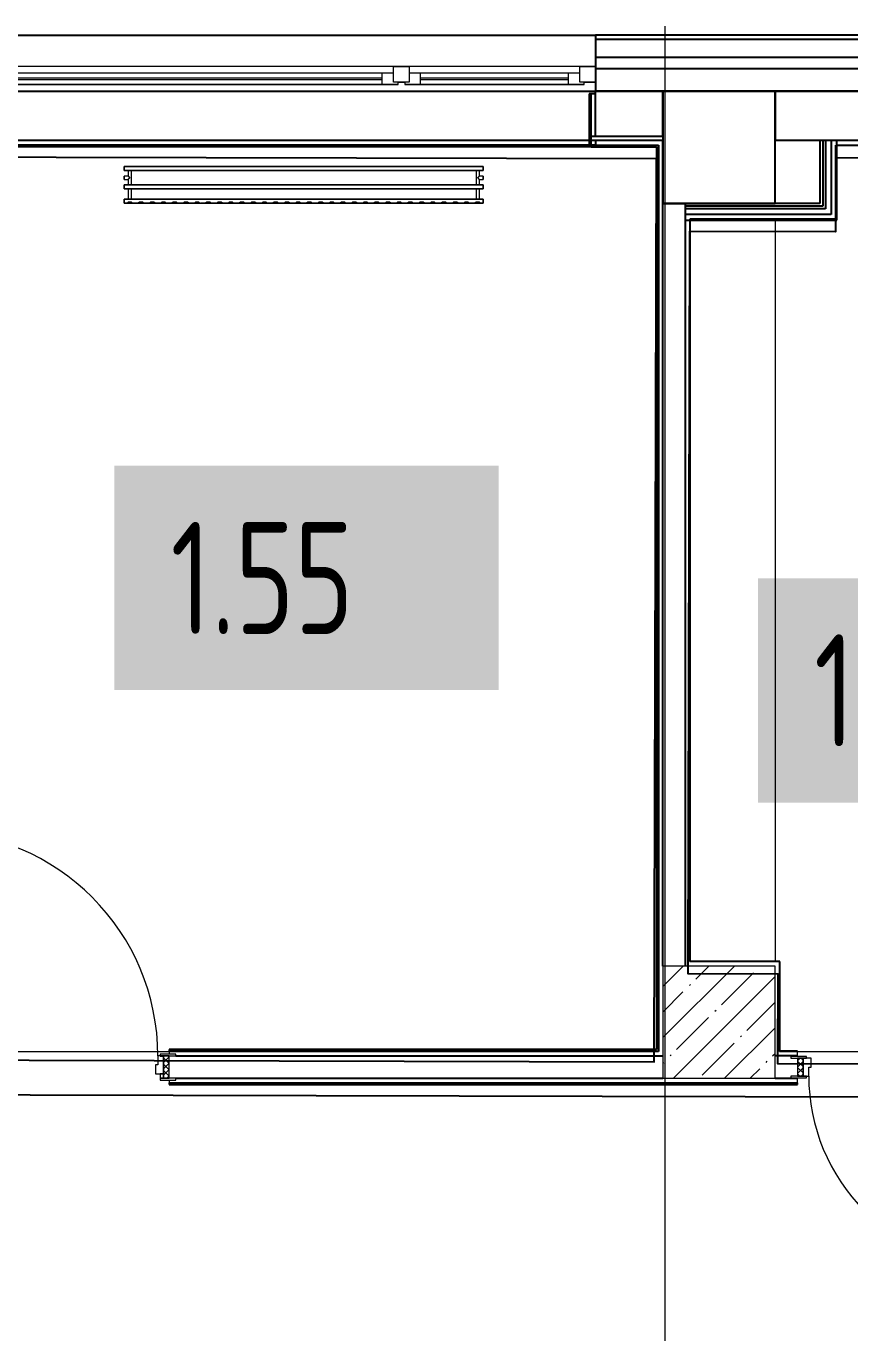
# Model space of a CAD drawing. Header units: millimetres. Extents: x 3914 to 443608, y -156176 to 78197.
# Drawn here: x 104070 to 107740, y -124547 to -118723 of the extents above; entities that cross this region are included whole.
import ezdxf

# ---------------------------------------------------------------- set-up
doc = ezdxf.new("R2010")
doc.units = ezdxf.units.MM
doc.linetypes.add('200_ШТРИХ__ш1_п0_6_', pattern=[160, 100, -60])
for name, color, linetype, lineweight in [('A-DOOR-1', 7, 'Continuous', 5), ('A-DOOR-2', 7, '200_ШТРИХ__ш1_п0_6_', 5), ('A-DOOR-FRAM-2', 7, 'Continuous', 5), ('A-FLOR', 7, 'Continuous', 9), ('A-GLAZ', 7, 'Continuous', 9), ('A-GLAZ-1', 7, 'Continuous', 5), ('S-COLS-1', 7, 'Continuous', 5), ('Оси', 7, 'Continuous', 9)]:
    doc.layers.add(name, color=color, linetype=linetype, lineweight=lineweight)
doc.layers.add('A-DOOR-FRAM-1', color=7, linetype='Continuous', lineweight=5, true_color=0xc0c0c0)
doc.layers.add('M-EQPM-1', color=7, linetype='Continuous', lineweight=9, true_color=0xb2b2b2)
doc.styles.add('СПДС', font='ГОСТ тип А.ttf', dxfattribs={"width": 0.9})

# ---------------------------------------------------------------- blocks, each defined once
blk = doc.blocks.new('110_Дверь_СКБ_1Ст_Внутренняя1 - Д-9_ ДОО_Дв_950x2100h_Цеха_ ПУИ_ Помещение персонала_ Моечные_ Тамбур-18976848-Объем проектирования 1 этажа')
at = {"layer": 'A-DOOR-2'}
h = blk.add_hatch(dxfattribs=at)
h.set_pattern_fill('FP_48', color=256, style=0, pattern_type=2)
h.set_pattern_definition([(135, (1826.41, 114.685), (-14.14214, -14.14214), []), (225, (1826.41, 114.685), (14.14214, -14.14214), [])])
h.paths.add_polyline_path([(462.5, 40), (462.5, -40), (487.5, -40), (487.5, 40)])
at = {"layer": 'A-DOOR-FRAM-2'}
h = blk.add_hatch(dxfattribs=at)
h.set_pattern_fill('FP_49', color=256, style=0, pattern_type=2)
h.set_pattern_definition([(45, (-296.384, 114.685), (-14.1421, 14.1421), []), (135, (-296.384, 114.685), (-14.1421, -14.1421), [])])
h.paths.add_polyline_path([(-462.5, 40), (-462.2, -40), (-437.5, -40), (-437.5, 40), (-462.2, 40)])
at = {"layer": 'A-DOOR-1'}
for p, q in [((-412.5, 890), (-412.5, 40)), ((-372.5, 890), (-412.5, 890)), ((-372.5, 40), (-372.5, 890)), ((-422.5, 48), (-492.5, 48)), ((-492.5, 48), (-492.5, 40)), ((-492.5, 40), (-437.5, 40)), ((-437.5, 40), (-422.5, 40)), ((-422.5, 40), (-422.5, 48)), ((-412.5, 40), (-372.5, 40)), ((517.5, 48), (447.5, 48)), ((447.5, 48), (447.5, 40)), ((447.5, 40), (462.5, 40)), ((462.5, 40), (517.5, 40)), ((517.5, 40), (517.5, 48)), ((-492.5, -40), (-492.5, -48)), ((-437.5, -40), (-492.5, -40)), ((-492.5, -48), (-422.5, -48)), ((-422.5, -40), (-437.5, -40)), ((-422.5, -48), (-422.5, -40)), ((462.5, -40), (447.5, -40)), ((447.5, -40), (447.5, -48)), ((447.5, -48), (517.5, -48)), ((517.5, -40), (462.5, -40)), ((517.5, -48), (517.5, -40))]:
    blk.add_line(p, q, dxfattribs=at)
blk.add_arc((-412.5, 40), 850, 360, 90, dxfattribs=at)
at = {"layer": 'A-DOOR-FRAM-1'}
for p, q in [((-437.5, 40), (-462.5, 40)), ((-462.5, 40), (-462.5, -40)), ((-412.5, 40), (-437.5, 40)), ((-437.5, 40), (-437.5, -40)), ((-437.5, -40), (-437.5, 40)), ((-412.5, 0), (-412.5, 40)), ((-402.5, 0), (-412.5, 0)), ((-402.5, -40), (-402.5, 0)), ((437.5, 0), (427.5, 0)), ((427.5, 0), (427.5, -40)), ((437.5, 40), (437.5, 0)), ((462.5, 40), (437.5, 40)), ((462.5, -40), (462.5, 40)), ((487.5, 40), (462.5, 40)), ((462.5, 40), (462.5, -40)), ((487.5, -40), (487.5, 40)), ((-462.5, -40), (-437.5, -40)), ((-437.5, -40), (-402.5, -40)), ((427.5, -40), (462.5, -40)), ((462.5, -40), (487.5, -40))]:
    blk.add_line(p, q, dxfattribs=at)
blk = doc.blocks.new('110_Дверь_СКБ_1Ст_Внутренняя1 - Д-11п 1100x2100h_кладовые _все__ коридор _между помещениями блока столовой__ моечные _все_ 2-32102277-Объем проектирования 1 этажа')
at = {"layer": 'A-DOOR-2'}
h = blk.add_hatch(dxfattribs=at)
h.set_pattern_fill('FP_44', color=256, style=0, pattern_type=2)
h.set_pattern_definition([(135, (1751.41, 114.685), (-14.14214, -14.14214), []), (225, (1751.41, 114.685), (14.14214, -14.14214), [])])
h.paths.add_polyline_path([(537.5, -50), (562.5, -50), (562.5, 50), (537.5, 50)])
at = {"layer": 'A-DOOR-FRAM-2'}
h = blk.add_hatch(dxfattribs=at)
h.set_pattern_fill('FP_45', color=256, style=0, pattern_type=2)
h.set_pattern_definition([(45, (-371.384, 114.685), (-14.1421, 14.1421), []), (135, (-371.384, 114.685), (-14.1421, -14.1421), [])])
h.paths.add_polyline_path([(-512.5, -50), (-512.5, 50), (-537.5, 50), (-537.5, -50)])
at = {"layer": 'A-DOOR-1'}
for p, q in [((-487.5, 1050), (-487.5, 50)), ((-447.5, 1050), (-487.5, 1050)), ((-447.5, 50), (-447.5, 1050)), ((-487.5, 50), (-447.5, 50))]:
    blk.add_line(p, q, dxfattribs=at)
blk.add_arc((-487.5, 50), 1000, 360, 90, dxfattribs=at)
at = {"layer": 'A-DOOR-FRAM-1'}
for p, q in [((-497.5, 58), (-567.5, 58)), ((-567.5, 58), (-567.5, 50)), ((-567.5, 50), (-497.5, 50)), ((-512.5, 50), (-537.5, 50)), ((-537.5, 50), (-537.5, -50)), ((-487.5, 50), (-512.5, 50)), ((-512.5, 50), (-512.5, -30)), ((-512.5, -50), (-512.5, 50)), ((-497.5, 50), (-512.5, 50)), ((-512.5, 50), (-512.5, 49)), ((-512.5, 49), (-497.5, 49)), ((-497.5, 50), (-497.5, 58)), ((-497.5, 49), (-497.5, 50)), ((-487.5, 10), (-487.5, 50)), ((-477.5, 10), (-487.5, 10)), ((-477.5, -30), (-477.5, 10)), ((512.5, 10), (502.5, 10)), ((502.5, 10), (502.5, -30)), ((512.5, 50), (512.5, 10)), ((537.5, 50), (512.5, 50)), ((592.5, 58), (522.5, 58)), ((522.5, 58), (522.5, 50)), ((537.5, 50), (522.5, 50)), ((522.5, 50), (522.5, 49)), ((522.5, 50), (592.5, 50)), ((522.5, 49), (537.5, 49)), ((537.5, -30), (537.5, 50)), ((562.5, 50), (537.5, 50)), ((537.5, 50), (537.5, -50)), ((537.5, 49), (537.5, 50)), ((562.5, -50), (562.5, 50)), ((592.5, 50), (592.5, 58)), ((-497.5, -50), (-567.5, -50)), ((-567.5, -50), (-567.5, -58)), ((-567.5, -58), (-497.5, -58)), ((-537.5, -50), (-512.5, -50)), ((-512.5, -30), (-477.5, -30)), ((-497.5, -30), (-512.5, -30)), ((-512.5, -30), (-512.5, -50)), ((-512.5, -50), (-497.5, -50)), ((-497.5, -50), (-497.5, -30)), ((-497.5, -58), (-497.5, -50)), ((502.5, -30), (537.5, -30)), ((537.5, -30), (522.5, -30)), ((522.5, -30), (522.5, -50)), ((522.5, -50), (537.5, -50)), ((592.5, -50), (522.5, -50)), ((522.5, -50), (522.5, -58)), ((522.5, -58), (592.5, -58)), ((537.5, -50), (537.5, -30)), ((537.5, -50), (562.5, -50)), ((592.5, -58), (592.5, -50))]:
    blk.add_line(p, q, dxfattribs=at)
blk = doc.blocks.new('120_Окно_СКБ_2Ст - 120_Окно_СКБ_2Ст 3100х2500 _мал_створка слева_ 2-19089248-Объем проектирования 1 этажа')
at = {"layer": 'A-GLAZ'}
for p, q in [((-1550, -75), (-1550, -5)), ((-1550, -5), (-1480, -5)), ((-1480, -5), (-1480, -75)), ((650, -35), (-1480, -35)), ((-1480, -35), (-1480, -75)), ((-1430, -85), (-1430, -35)), ((600, -85), (600, -35)), ((650, -75), (650, -5)), ((650, -5), (720, -5)), ((650, -75), (650, -35)), ((720, -5), (720, -75)), ((1480, -35), (720, -35)), ((720, -35), (720, -75)), ((770, -85), (770, -35)), ((1430, -85), (1430, -35)), ((1480, -75), (1480, -5)), ((1480, -5), (1550, -5)), ((1480, -75), (1480, -35)), ((1550, -5), (1550, -75)), ((-1480, -75), (-1550, -75)), ((-1480, -75), (-1500, -75)), ((-1500, -75), (-1500, -85)), ((-1500, -85), (670, -85)), ((670, -85), (-1500, -85)), ((720, -75), (650, -75)), ((670, -75), (650, -75)), ((670, -85), (670, -75)), ((720, -75), (700, -75)), ((700, -75), (700, -85)), ((700, -85), (1500, -85)), ((1500, -85), (700, -85)), ((1550, -75), (1480, -75)), ((1500, -75), (1480, -75)), ((1500, -85), (1500, -75))]:
    blk.add_line(p, q, dxfattribs=at)
at = {"layer": 'A-GLAZ-1'}
for p, q in [((1550, -5), (-1550, -5)), ((-1430, -55), (600, -55)), ((770, -55), (1430, -55)), ((-1550, -75), (-1500, -75)), ((600, -65), (-1430, -65)), ((670, -75), (700, -75)), ((1430, -65), (770, -65)), ((1500, -75), (1550, -75))]:
    blk.add_line(p, q, dxfattribs=at)
blk = doc.blocks.new('BSC_Колонна _Прямоугольная - 500х500-V136-Объем проектирования 1 этажа')
at = {"layer": 'S-COLS-1'}
h = blk.add_hatch(dxfattribs=at)
h.set_pattern_fill('FP_138', color=256, style=0, pattern_type=2)
h.set_pattern_definition([(45, (-80900, -22950), (-114.04925, 114.04925), []), (45, (-80785.95, -22950), (-114.04925, 114.04925), [201.613, -40.323, 6.706, -33.617])])
h.paths.add_polyline_path([(202.8, -250), (250, -250), (250, 250), (-250, 250), (-250, -250), (-26, -250)])
for p, q in [((250, 250), (-250, 250)), ((-250, 250), (-250, -250)), ((250, -250), (250, 250)), ((-250, -250), (250, -250))]:
    blk.add_line(p, q, dxfattribs=at)
blk = doc.blocks.new('radiator_prado_classic_z_tip_30_po exemplyaru - Classic Z Тип 30-500-V245-Объем проектирования 1 этажа')
at = {"layer": 'M-EQPM-1'}
for p, q in [((0, 228), (0, 210)), ((1600, 228), (0, 228)), ((0, 210), (0, 228)), ((0, 228), (12.5, 228)), ((0, 210), (1600, 210)), ((17.8, 210), (0, 210)), ((12.5, 228), (37.5, 228)), ((37.5, 228), (12.5, 228)), ((12.5, 228), (37.5, 228)), ((12.5, 228), (17.5, 223)), ((12.5, 228), (17.5, 223)), ((32.5, 223), (17.5, 223)), ((17.5, 223), (32.5, 223)), ((17.5, 210), (17.5, 164)), ((17.5, 210), (17.5, 164)), ((17.8, 210), (17.5, 210)), ((17.5, 210), (17.8, 210)), ((17.8, 210), (17.5, 210)), ((17.5, 210), (32.5, 210)), ((32.2, 210), (17.8, 210)), ((17.8, 210), (32.2, 210)), ((32.2, 210), (17.8, 210)), ((32.5, 210), (32.2, 210)), ((32.2, 210), (32.5, 210)), ((32.5, 210), (32.2, 210)), ((1567.8, 210), (32.2, 210)), ((32.5, 223), (37.5, 228)), ((37.5, 228), (32.5, 223)), ((32.5, 164), (32.5, 210)), ((32.5, 164), (32.5, 210)), ((37.5, 228), (62.5, 228)), ((62.5, 228), (87.5, 228)), ((87.5, 228), (62.5, 228)), ((62.5, 228), (87.5, 228)), ((62.5, 228), (67.5, 223)), ((62.5, 228), (67.5, 223)), ((82.5, 223), (67.5, 223)), ((67.5, 223), (82.5, 223)), ((82.5, 223), (87.5, 228)), ((87.5, 228), (82.5, 223)), ((87.5, 228), (112.5, 228)), ((112.5, 228), (137.5, 228)), ((137.5, 228), (112.5, 228)), ((112.5, 228), (137.5, 228)), ((112.5, 228), (117.5, 223)), ((112.5, 228), (117.5, 223)), ((132.5, 223), (117.5, 223)), ((117.5, 223), (132.5, 223)), ((132.5, 223), (137.5, 228)), ((137.5, 228), (132.5, 223)), ((137.5, 228), (162.5, 228)), ((162.5, 228), (187.5, 228)), ((187.5, 228), (162.5, 228)), ((162.5, 228), (187.5, 228)), ((162.5, 228), (167.5, 223)), ((162.5, 228), (167.5, 223)), ((182.5, 223), (167.5, 223)), ((167.5, 223), (182.5, 223)), ((182.5, 223), (187.5, 228)), ((187.5, 228), (182.5, 223)), ((187.5, 228), (212.5, 228)), ((212.5, 228), (237.5, 228)), ((237.5, 228), (212.5, 228)), ((212.5, 228), (237.5, 228)), ((212.5, 228), (217.5, 223)), ((212.5, 228), (217.5, 223)), ((232.5, 223), (217.5, 223)), ((217.5, 223), (232.5, 223)), ((232.5, 223), (237.5, 228)), ((237.5, 228), (232.5, 223)), ((237.5, 228), (262.5, 228)), ((262.5, 228), (287.5, 228)), ((287.5, 228), (262.5, 228)), ((262.5, 228), (287.5, 228)), ((262.5, 228), (267.5, 223)), ((262.5, 228), (267.5, 223)), ((282.5, 223), (267.5, 223)), ((267.5, 223), (282.5, 223)), ((282.5, 223), (287.5, 228)), ((287.5, 228), (282.5, 223)), ((287.5, 228), (312.5, 228)), ((312.5, 228), (337.5, 228)), ((337.5, 228), (312.5, 228)), ((312.5, 228), (337.5, 228)), ((312.5, 228), (317.5, 223)), ((312.5, 228), (317.5, 223)), ((332.5, 223), (317.5, 223)), ((317.5, 223), (332.5, 223)), ((332.5, 223), (337.5, 228)), ((337.5, 228), (332.5, 223)), ((337.5, 228), (362.5, 228)), ((362.5, 228), (387.5, 228)), ((387.5, 228), (362.5, 228)), ((362.5, 228), (387.5, 228)), ((362.5, 228), (367.5, 223)), ((362.5, 228), (367.5, 223)), ((382.5, 223), (367.5, 223)), ((367.5, 223), (382.5, 223)), ((382.5, 223), (387.5, 228)), ((387.5, 228), (382.5, 223)), ((387.5, 228), (412.5, 228)), ((412.5, 228), (437.5, 228)), ((437.5, 228), (412.5, 228)), ((412.5, 228), (437.5, 228)), ((412.5, 228), (417.5, 223)), ((412.5, 228), (417.5, 223)), ((432.5, 223), (417.5, 223)), ((417.5, 223), (432.5, 223)), ((432.5, 223), (437.5, 228)), ((437.5, 228), (432.5, 223)), ((437.5, 228), (462.5, 228)), ((462.5, 228), (487.5, 228)), ((487.5, 228), (462.5, 228)), ((462.5, 228), (487.5, 228)), ((462.5, 228), (467.5, 223)), ((462.5, 228), (467.5, 223)), ((482.5, 223), (467.5, 223)), ((467.5, 223), (482.5, 223)), ((482.5, 223), (487.5, 228)), ((487.5, 228), (482.5, 223)), ((487.5, 228), (512.5, 228)), ((512.5, 228), (537.5, 228)), ((537.5, 228), (512.5, 228)), ((512.5, 228), (537.5, 228)), ((512.5, 228), (517.5, 223)), ((512.5, 228), (517.5, 223)), ((532.5, 223), (517.5, 223)), ((517.5, 223), (532.5, 223)), ((532.5, 223), (537.5, 228)), ((537.5, 228), (532.5, 223)), ((537.5, 228), (562.5, 228)), ((562.5, 228), (587.5, 228)), ((587.5, 228), (562.5, 228)), ((562.5, 228), (587.5, 228)), ((562.5, 228), (567.5, 223)), ((562.5, 228), (567.5, 223)), ((582.5, 223), (567.5, 223)), ((567.5, 223), (582.5, 223)), ((582.5, 223), (587.5, 228)), ((587.5, 228), (582.5, 223)), ((587.5, 228), (612.5, 228)), ((612.5, 228), (637.5, 228)), ((637.5, 228), (612.5, 228)), ((612.5, 228), (637.5, 228)), ((612.5, 228), (617.5, 223)), ((612.5, 228), (617.5, 223)), ((632.5, 223), (617.5, 223)), ((617.5, 223), (632.5, 223)), ((632.5, 223), (637.5, 228)), ((637.5, 228), (632.5, 223)), ((637.5, 228), (662.5, 228)), ((662.5, 228), (687.5, 228)), ((687.5, 228), (662.5, 228)), ((662.5, 228), (687.5, 228)), ((662.5, 228), (667.5, 223)), ((662.5, 228), (667.5, 223)), ((682.5, 223), (667.5, 223)), ((667.5, 223), (682.5, 223)), ((682.5, 223), (687.5, 228)), ((687.5, 228), (682.5, 223)), ((687.5, 228), (712.5, 228)), ((712.5, 228), (737.5, 228)), ((737.5, 228), (712.5, 228)), ((712.5, 228), (737.5, 228)), ((712.5, 228), (717.5, 223)), ((712.5, 228), (717.5, 223)), ((732.5, 223), (717.5, 223)), ((717.5, 223), (732.5, 223)), ((732.5, 223), (737.5, 228)), ((737.5, 228), (732.5, 223)), ((737.5, 228), (762.5, 228)), ((762.5, 228), (787.5, 228)), ((787.5, 228), (762.5, 228)), ((762.5, 228), (787.5, 228)), ((762.5, 228), (767.5, 223)), ((762.5, 228), (767.5, 223)), ((782.5, 223), (767.5, 223)), ((767.5, 223), (782.5, 223)), ((782.5, 223), (787.5, 228)), ((787.5, 228), (782.5, 223)), ((787.5, 228), (812.5, 228)), ((812.5, 228), (837.5, 228)), ((837.5, 228), (812.5, 228)), ((812.5, 228), (837.5, 228)), ((812.5, 228), (817.5, 223)), ((812.5, 228), (817.5, 223)), ((832.5, 223), (817.5, 223)), ((817.5, 223), (832.5, 223)), ((832.5, 223), (837.5, 228)), ((837.5, 228), (832.5, 223)), ((837.5, 228), (862.5, 228)), ((862.5, 228), (887.5, 228)), ((887.5, 228), (862.5, 228)), ((862.5, 228), (887.5, 228)), ((862.5, 228), (867.5, 223)), ((862.5, 228), (867.5, 223)), ((882.5, 223), (867.5, 223)), ((867.5, 223), (882.5, 223)), ((882.5, 223), (887.5, 228)), ((887.5, 228), (882.5, 223)), ((887.5, 228), (912.5, 228)), ((912.5, 228), (937.5, 228)), ((937.5, 228), (912.5, 228)), ((912.5, 228), (937.5, 228)), ((912.5, 228), (917.5, 223)), ((912.5, 228), (917.5, 223)), ((932.5, 223), (917.5, 223)), ((917.5, 223), (932.5, 223)), ((932.5, 223), (937.5, 228)), ((937.5, 228), (932.5, 223)), ((937.5, 228), (962.5, 228)), ((962.5, 228), (987.5, 228)), ((987.5, 228), (962.5, 228)), ((962.5, 228), (987.5, 228)), ((962.5, 228), (967.5, 223)), ((962.5, 228), (967.5, 223)), ((982.5, 223), (967.5, 223)), ((967.5, 223), (982.5, 223)), ((982.5, 223), (987.5, 228)), ((987.5, 228), (982.5, 223)), ((987.5, 228), (1012.5, 228)), ((1012.5, 228), (1037.5, 228)), ((1037.5, 228), (1012.5, 228)), ((1012.5, 228), (1037.5, 228)), ((1012.5, 228), (1017.5, 223)), ((1012.5, 228), (1017.5, 223)), ((1032.5, 223), (1017.5, 223)), ((1017.5, 223), (1032.5, 223)), ((1032.5, 223), (1037.5, 228)), ((1037.5, 228), (1032.5, 223)), ((1037.5, 228), (1062.5, 228)), ((1062.5, 228), (1087.5, 228)), ((1087.5, 228), (1062.5, 228)), ((1062.5, 228), (1087.5, 228)), ((1062.5, 228), (1067.5, 223)), ((1062.5, 228), (1067.5, 223)), ((1082.5, 223), (1067.5, 223)), ((1067.5, 223), (1082.5, 223)), ((1082.5, 223), (1087.5, 228)), ((1087.5, 228), (1082.5, 223)), ((1087.5, 228), (1112.5, 228)), ((1112.5, 228), (1137.5, 228)), ((1137.5, 228), (1112.5, 228)), ((1112.5, 228), (1137.5, 228)), ((1112.5, 228), (1117.5, 223)), ((1112.5, 228), (1117.5, 223)), ((1132.5, 223), (1117.5, 223)), ((1117.5, 223), (1132.5, 223)), ((1132.5, 223), (1137.5, 228)), ((1137.5, 228), (1132.5, 223)), ((1137.5, 228), (1162.5, 228)), ((1162.5, 228), (1187.5, 228)), ((1187.5, 228), (1162.5, 228)), ((1162.5, 228), (1187.5, 228)), ((1162.5, 228), (1167.5, 223)), ((1162.5, 228), (1167.5, 223)), ((1182.5, 223), (1167.5, 223)), ((1167.5, 223), (1182.5, 223)), ((1182.5, 223), (1187.5, 228)), ((1187.5, 228), (1182.5, 223)), ((1187.5, 228), (1212.5, 228)), ((1212.5, 228), (1237.5, 228)), ((1237.5, 228), (1212.5, 228)), ((1212.5, 228), (1237.5, 228)), ((1212.5, 228), (1217.5, 223)), ((1212.5, 228), (1217.5, 223)), ((1232.5, 223), (1217.5, 223)), ((1217.5, 223), (1232.5, 223)), ((1232.5, 223), (1237.5, 228)), ((1237.5, 228), (1232.5, 223)), ((1237.5, 228), (1260.6, 228)), ((1262.5, 228), (1287.5, 228)), ((1287.5, 228), (1262.5, 228)), ((1262.5, 228), (1287.5, 228)), ((1262.5, 228), (1267.5, 223)), ((1262.5, 228), (1267.5, 223)), ((1282.5, 223), (1267.5, 223)), ((1267.5, 223), (1282.5, 223)), ((1282.5, 223), (1287.5, 228)), ((1287.5, 228), (1282.5, 223)), ((1287.5, 228), (1312.5, 228)), ((1312.5, 228), (1337.5, 228)), ((1337.5, 228), (1312.5, 228)), ((1312.5, 228), (1337.5, 228)), ((1312.5, 228), (1317.5, 223)), ((1312.5, 228), (1317.5, 223)), ((1332.5, 223), (1317.5, 223)), ((1317.5, 223), (1332.5, 223)), ((1332.5, 223), (1337.5, 228)), ((1337.5, 228), (1332.5, 223)), ((1337.5, 228), (1362.5, 228)), ((1362.5, 228), (1387.5, 228)), ((1387.5, 228), (1362.5, 228)), ((1362.5, 228), (1387.5, 228)), ((1362.5, 228), (1367.5, 223)), ((1362.5, 228), (1367.5, 223)), ((1382.5, 223), (1367.5, 223)), ((1367.5, 223), (1382.5, 223)), ((1382.5, 223), (1387.5, 228)), ((1387.5, 228), (1382.5, 223)), ((1387.5, 228), (1412.5, 228)), ((1412.5, 228), (1437.5, 228)), ((1437.5, 228), (1412.5, 228)), ((1412.5, 228), (1437.5, 228)), ((1412.5, 228), (1417.5, 223)), ((1412.5, 228), (1417.5, 223)), ((1432.5, 223), (1417.5, 223)), ((1417.5, 223), (1432.5, 223)), ((1432.5, 223), (1437.5, 228)), ((1437.5, 228), (1432.5, 223)), ((1437.5, 228), (1462.5, 228)), ((1462.5, 228), (1487.5, 228)), ((1487.5, 228), (1462.5, 228)), ((1462.5, 228), (1487.5, 228)), ((1462.5, 228), (1467.5, 223)), ((1462.5, 228), (1467.5, 223)), ((1482.5, 223), (1467.5, 223)), ((1467.5, 223), (1482.5, 223)), ((1482.5, 223), (1487.5, 228)), ((1487.5, 228), (1482.5, 223)), ((1487.5, 228), (1512.5, 228)), ((1512.5, 228), (1537.5, 228)), ((1537.5, 228), (1512.5, 228)), ((1512.5, 228), (1537.5, 228)), ((1512.5, 228), (1517.5, 223)), ((1512.5, 228), (1517.5, 223)), ((1532.5, 223), (1517.5, 223)), ((1517.5, 223), (1532.5, 223)), ((1532.5, 223), (1537.5, 228)), ((1537.5, 228), (1532.5, 223)), ((1537.5, 228), (1562.5, 228)), ((1562.5, 228), (1587.5, 228)), ((1587.5, 228), (1562.5, 228)), ((1562.5, 228), (1587.5, 228)), ((1562.5, 228), (1567.5, 223)), ((1562.5, 228), (1567.5, 223)), ((1582.5, 223), (1567.5, 223)), ((1567.5, 223), (1582.5, 223)), ((1567.5, 210), (1567.5, 164)), ((1567.5, 210), (1567.5, 164)), ((1567.8, 210), (1567.5, 210)), ((1567.5, 210), (1582.5, 210)), ((1567.8, 210), (1567.5, 210)), ((1567.5, 210), (1567.8, 210)), ((1582.2, 210), (1567.8, 210)), ((1582.2, 210), (1567.8, 210)), ((1567.8, 210), (1582.2, 210)), ((1582.5, 210), (1582.2, 210)), ((1582.5, 210), (1582.2, 210)), ((1582.2, 210), (1582.5, 210)), ((1600, 210), (1582.2, 210)), ((1582.5, 223), (1587.5, 228)), ((1587.5, 228), (1582.5, 223)), ((1582.5, 164), (1582.5, 210)), ((1582.5, 164), (1582.5, 210)), ((1587.5, 228), (1600, 228)), ((1600, 210), (1600, 228)), ((1600, 228), (1600, 210)), ((1600, 164), (0, 164)), ((0, 164), (0, 146)), ((0, 146), (0, 164)), ((0, 164), (17.8, 164)), ((0, 146), (1600, 146)), ((18.5, 146), (0, 146)), ((17.5, 121.5), (0, 121.5)), ((17.5, 121.5), (0, 121.5)), ((0, 121.5), (0, 120.5)), ((0, 106.5), (0, 121.5)), ((0, 120.5), (0, 107.5)), ((0, 120.5), (0, 119.3)), ((0, 114), (0, 120.5)), ((0, 120.5), (0, 120.5)), ((0, 119.3), (0, 117.8)), ((0, 117.8), (0, 114)), ((17.8, 164), (17.5, 164)), ((17.5, 164), (17.8, 164)), ((17.8, 164), (17.5, 164)), ((17.5, 164), (32.5, 164)), ((17.5, 146), (17.5, 121.5)), ((17.5, 146), (17.5, 121.5)), ((17.5, 146), (18.5, 146)), ((18.5, 146), (17.5, 146)), ((17.5, 146), (18.5, 146)), ((32.5, 146), (17.5, 146)), ((32.2, 164), (17.8, 164)), ((17.8, 164), (32.2, 164)), ((32.2, 164), (17.8, 164)), ((18.5, 146), (32.2, 146)), ((32.2, 146), (18.5, 146)), ((18.5, 146), (32.2, 146)), ((32.5, 164), (32.2, 164)), ((32.2, 164), (32.5, 164)), ((32.5, 164), (32.2, 164)), ((32.2, 164), (1567.8, 164)), ((32.2, 146), (32.5, 146)), ((32.5, 146), (32.2, 146)), ((32.2, 146), (32.5, 146)), ((1567.8, 146), (32.2, 146)), ((32.5, 82), (32.5, 146)), ((32.5, 82), (32.5, 146)), ((1567.8, 164), (1567.5, 164)), ((1567.5, 164), (1582.5, 164)), ((1567.8, 164), (1567.5, 164)), ((1567.5, 164), (1567.8, 164)), ((1567.5, 146), (1567.5, 82)), ((1567.5, 146), (1567.5, 82)), ((1567.5, 146), (1567.8, 146)), ((1582.5, 146), (1567.5, 146)), ((1567.5, 146), (1567.8, 146)), ((1567.8, 146), (1567.5, 146)), ((1582.2, 164), (1567.8, 164)), ((1582.2, 164), (1567.8, 164)), ((1567.8, 164), (1582.2, 164)), ((1567.8, 146), (1581.5, 146)), ((1567.8, 146), (1581.5, 146)), ((1581.5, 146), (1567.8, 146)), ((1581.5, 146), (1582.5, 146)), ((1581.5, 146), (1582.5, 146)), ((1582.5, 146), (1581.5, 146)), ((1600, 146), (1581.5, 146)), ((1582.5, 164), (1582.2, 164)), ((1582.5, 164), (1582.2, 164)), ((1582.2, 164), (1582.5, 164)), ((1582.2, 164), (1600, 164)), ((1582.5, 121.5), (1582.5, 146)), ((1582.5, 121.5), (1582.5, 146)), ((1600, 121.5), (1582.5, 121.5)), ((1600, 121.5), (1582.5, 121.5)), ((1600, 146), (1600, 164)), ((1600, 164), (1600, 146)), ((1600, 121.5), (1600, 106.5)), ((1600, 120.5), (1600, 121.5)), ((1600, 121.5), (1600, 120.5)), ((1600, 120.5), (1600, 121.5)), ((1600, 107.5), (1600, 120.5)), ((1600, 120.5), (1600, 107.5)), ((1600, 107.5), (1600, 120.5)), ((0, 114), (0, 110.3)), ((0, 107.5), (0, 114)), ((0, 110.3), (0, 108.7)), ((0, 108.7), (0, 107.5)), ((0, 107.5), (0, 106.5)), ((0, 107.5), (0, 107.5)), ((0, 106.5), (17.5, 106.5)), ((0, 106.5), (17.5, 106.5)), ((1600, 82), (0, 82)), ((0, 82), (0, 64)), ((0, 64), (0, 82)), ((0, 82), (18.5, 82)), ((1600, 64), (0, 64)), ((0, 64), (1600, 64)), ((17.5, 106.5), (17.5, 82)), ((17.5, 106.5), (17.5, 82)), ((18.5, 82), (17.5, 82)), ((17.5, 82), (18.5, 82)), ((18.5, 82), (17.5, 82)), ((17.5, 82), (32.5, 82)), ((32.2, 82), (18.5, 82)), ((18.5, 82), (32.2, 82)), ((32.2, 82), (18.5, 82)), ((32.5, 82), (32.2, 82)), ((32.2, 82), (32.5, 82)), ((32.5, 82), (32.2, 82)), ((32.2, 82), (1567.8, 82)), ((1567.8, 82), (1567.5, 82)), ((1567.5, 82), (1582.5, 82)), ((1567.8, 82), (1567.5, 82)), ((1567.5, 82), (1567.8, 82)), ((1581.5, 82), (1567.8, 82)), ((1581.5, 82), (1567.8, 82)), ((1567.8, 82), (1581.5, 82)), ((1582.5, 82), (1581.5, 82)), ((1582.5, 82), (1581.5, 82)), ((1581.5, 82), (1582.5, 82)), ((1581.5, 82), (1600, 82)), ((1582.5, 82), (1582.5, 106.5)), ((1582.5, 106.5), (1600, 106.5)), ((1582.5, 82), (1582.5, 106.5)), ((1582.5, 106.5), (1600, 106.5)), ((1600, 106.5), (1600, 107.5)), ((1600, 107.5), (1600, 106.5)), ((1600, 106.5), (1600, 107.5)), ((1600, 64), (1600, 82)), ((1600, 82), (1600, 64))]:
    blk.add_line(p, q, dxfattribs=at)
for points, knots in [([(18.5, 120.5), (18.4, 120.6), (18.3, 120.7), (18.1, 120.9), (17.9, 121.1), (17.8, 121.2), (17.7, 121.3), (17.5, 121.5), (17.5, 121.5), (17.5, 121.5)], [0.7142857, 0.7142857, 0.7142857, 0.7142857, 0.75, 0.7857143, 0.8214286, 0.8571429, 0.8928571, 0.9285714, 1, 1, 1, 1]), ([(17.5, 121.5), (17.5, 121.5), (17.5, 121.5), (17.7, 121.3), (17.8, 121.2), (17.9, 121.1), (18.1, 120.9), (18.3, 120.7), (18.4, 120.6), (18.5, 120.5)], [0, 0, 0, 0, 0.0714286, 0.1071429, 0.1428571, 0.1785714, 0.2142857, 0.25, 0.2857143, 0.2857143, 0.2857143, 0.2857143]), ([(17.5, 121.5), (17.5, 121.5), (17.5, 121.5), (17.7, 121.3), (17.8, 121.2), (17.9, 121.1), (18.1, 120.9), (18.3, 120.7), (18.4, 120.6), (18.5, 120.5)], [0, 0, 0, 0, 0.0714286, 0.1071429, 0.1428571, 0.1785714, 0.2142857, 0.25, 0.2857143, 0.2857143, 0.2857143, 0.2857143]), ([(25, 114), (24.5, 114.5), (23.6, 115.4), (22.4, 116.6), (21.6, 117.4), (21.1, 117.9), (20.8, 118.2), (20.5, 118.5), (20.2, 118.8), (19.8, 119.1), (19.6, 119.4), (19.3, 119.7), (19, 120), (18.7, 120.3), (18.5, 120.5), (18.3, 120.7), (18.1, 120.9), (17.9, 121.1), (17.8, 121.2), (17.7, 121.3), (17.5, 121.5), (17.5, 121.5), (17.5, 121.5)], [0, 0, 0, 0, 0.142857, 0.285714, 0.357143, 0.392857, 0.428571, 0.464286, 0.5, 0.535714, 0.571429, 0.607143, 0.642857, 0.678571, 0.714286, 0.75, 0.785714, 0.821429, 0.857143, 0.892857, 0.928571, 1, 1, 1, 1]), ([(22.1, 116.9), (21.9, 117.1), (21.6, 117.4), (21.1, 117.9), (20.8, 118.2), (20.5, 118.5), (20.2, 118.8), (19.9, 119.2), (19.7, 119.3), (19.6, 119.4)], [0.2857143, 0.2857143, 0.2857143, 0.2857143, 0.3571429, 0.3928571, 0.4285714, 0.4642857, 0.5, 0.5357143, 0.5714286, 0.5714286, 0.5714286, 0.5714286]), ([(19.6, 119.4), (19.7, 119.3), (19.9, 119.2), (20.3, 118.7), (20.7, 118.3), (21.1, 117.9), (21.6, 117.4), (21.9, 117.1), (22.1, 116.9)], [0.4285714, 0.4285714, 0.4285714, 0.4285714, 0.4642857, 0.5, 0.5714286, 0.6071429, 0.6428571, 0.7142857, 0.7142857, 0.7142857, 0.7142857]), ([(19.6, 119.4), (19.7, 119.3), (19.8, 119.1), (20.3, 118.7), (20.7, 118.3), (21.1, 117.9), (21.6, 117.4), (21.9, 117.1), (22.1, 116.9)], [0.4285714, 0.4285714, 0.4285714, 0.4285714, 0.4642857, 0.5, 0.5714286, 0.6071429, 0.6428571, 0.7142857, 0.7142857, 0.7142857, 0.7142857]), ([(1575, 114), (1575.5, 114.5), (1576.4, 115.4), (1577.6, 116.6), (1578.4, 117.4), (1578.9, 117.9), (1579.2, 118.2), (1579.5, 118.5), (1579.8, 118.8), (1580.1, 119.2), (1580.4, 119.4), (1580.7, 119.7), (1581, 120), (1581.3, 120.3), (1581.5, 120.5), (1581.7, 120.7), (1581.9, 120.9), (1582.1, 121.1), (1582.2, 121.2), (1582.3, 121.3), (1582.5, 121.5), (1582.5, 121.5), (1582.5, 121.5)], [0, 0, 0, 0, 0.142857, 0.285714, 0.357143, 0.392857, 0.428571, 0.464286, 0.5, 0.535714, 0.571429, 0.607143, 0.642857, 0.678571, 0.714286, 0.75, 0.785714, 0.821429, 0.857143, 0.892857, 0.928571, 1, 1, 1, 1]), ([(1580.4, 119.4), (1580.3, 119.3), (1580.1, 119.2), (1579.7, 118.7), (1579.3, 118.3), (1578.9, 117.9), (1578.4, 117.4), (1578.1, 117.1), (1577.9, 116.9)], [0.4285714, 0.4285714, 0.4285714, 0.4285714, 0.4642857, 0.5, 0.5714286, 0.6071429, 0.6428571, 0.7142857, 0.7142857, 0.7142857, 0.7142857]), ([(1580.4, 119.4), (1580.3, 119.3), (1580.1, 119.2), (1579.7, 118.7), (1579.3, 118.3), (1578.9, 117.9), (1578.4, 117.4), (1578.1, 117.1), (1577.9, 116.9)], [0.4285714, 0.4285714, 0.4285714, 0.4285714, 0.4642857, 0.5, 0.5714286, 0.6071429, 0.6428571, 0.7142857, 0.7142857, 0.7142857, 0.7142857]), ([(1577.9, 116.9), (1578.1, 117.1), (1578.4, 117.4), (1578.9, 117.9), (1579.2, 118.2), (1579.5, 118.5), (1579.8, 118.8), (1580.1, 119.2), (1580.3, 119.3), (1580.4, 119.4)], [0.2857143, 0.2857143, 0.2857143, 0.2857143, 0.3571429, 0.3928571, 0.4285714, 0.4642857, 0.5, 0.5357143, 0.5714286, 0.5714286, 0.5714286, 0.5714286]), ([(1582.5, 121.5), (1582.5, 121.5), (1582.5, 121.5), (1582.3, 121.3), (1582.2, 121.2), (1582.1, 121.1), (1581.9, 120.9), (1581.7, 120.7), (1581.6, 120.6), (1581.5, 120.5)], [0, 0, 0, 0, 0.0714286, 0.1071429, 0.1428571, 0.1785714, 0.2142857, 0.25, 0.2857143, 0.2857143, 0.2857143, 0.2857143]), ([(1582.5, 121.5), (1582.5, 121.5), (1582.5, 121.5), (1582.3, 121.3), (1582.2, 121.2), (1582.1, 121.1), (1581.9, 120.9), (1581.7, 120.7), (1581.6, 120.6), (1581.5, 120.5)], [0, 0, 0, 0, 0.0714286, 0.1071429, 0.1428571, 0.1785714, 0.2142857, 0.25, 0.2857143, 0.2857143, 0.2857143, 0.2857143]), ([(1581.5, 120.5), (1581.6, 120.6), (1581.7, 120.7), (1581.9, 120.9), (1582.1, 121.1), (1582.2, 121.2), (1582.3, 121.3), (1582.5, 121.5), (1582.5, 121.5), (1582.5, 121.5)], [0.7142857, 0.7142857, 0.7142857, 0.7142857, 0.75, 0.7857143, 0.8214286, 0.8571429, 0.8928571, 0.9285714, 1, 1, 1, 1]), ([(17.5, 106.5), (17.5, 106.5), (17.5, 106.5), (17.7, 106.7), (17.8, 106.8), (17.9, 106.9), (18.1, 107.1), (18.3, 107.3), (18.5, 107.5), (18.7, 107.7), (19, 108), (19.3, 108.3), (19.6, 108.6), (19.8, 108.9), (20.3, 109.3), (20.7, 109.7), (21.1, 110.1), (21.6, 110.6), (22.4, 111.4), (23.6, 112.6), (24.5, 113.5), (25, 114)], [0, 0, 0, 0, 0.071429, 0.107143, 0.142857, 0.178571, 0.214286, 0.25, 0.285714, 0.321429, 0.357143, 0.392857, 0.428571, 0.464286, 0.5, 0.571429, 0.607143, 0.642857, 0.714286, 0.857143, 1, 1, 1, 1]), ([(17.5, 106.5), (17.5, 106.5), (17.5, 106.5), (17.7, 106.7), (17.8, 106.8), (17.9, 106.9), (18.1, 107.1), (18.3, 107.3), (18.4, 107.4), (18.5, 107.5)], [0, 0, 0, 0, 0.0714286, 0.1071429, 0.1428571, 0.1785714, 0.2142857, 0.25, 0.2857143, 0.2857143, 0.2857143, 0.2857143]), ([(18.5, 107.5), (18.4, 107.4), (18.3, 107.3), (18.1, 107.1), (17.9, 106.9), (17.8, 106.8), (17.7, 106.7), (17.5, 106.5), (17.5, 106.5), (17.5, 106.5)], [0.7142857, 0.7142857, 0.7142857, 0.7142857, 0.75, 0.7857143, 0.8214286, 0.8571429, 0.8928571, 0.9285714, 1, 1, 1, 1]), ([(18.5, 107.5), (18.4, 107.4), (18.3, 107.3), (18.1, 107.1), (17.9, 106.9), (17.8, 106.8), (17.7, 106.7), (17.5, 106.5), (17.5, 106.5), (17.5, 106.5)], [0.7142857, 0.7142857, 0.7142857, 0.7142857, 0.75, 0.7857143, 0.8214286, 0.8571429, 0.8928571, 0.9285714, 1, 1, 1, 1]), ([(19.6, 108.6), (19.7, 108.7), (19.9, 108.8), (20.3, 109.3), (20.7, 109.7), (21.1, 110.1), (21.6, 110.6), (21.9, 110.9), (22.1, 111.1)], [0.4285714, 0.4285714, 0.4285714, 0.4285714, 0.4642857, 0.5, 0.5714286, 0.6071429, 0.6428571, 0.7142857, 0.7142857, 0.7142857, 0.7142857]), ([(22.1, 111.1), (21.9, 110.9), (21.6, 110.6), (21.1, 110.1), (20.8, 109.8), (20.5, 109.5), (20.2, 109.2), (19.9, 108.8), (19.7, 108.7), (19.6, 108.6)], [0.2857143, 0.2857143, 0.2857143, 0.2857143, 0.3571429, 0.3928571, 0.4285714, 0.4642857, 0.5, 0.5357143, 0.5714286, 0.5714286, 0.5714286, 0.5714286]), ([(22.1, 111.1), (21.9, 110.9), (21.6, 110.6), (21.1, 110.1), (20.8, 109.8), (20.5, 109.5), (20.2, 109.2), (19.8, 108.9), (19.7, 108.7), (19.6, 108.6)], [0.2857143, 0.2857143, 0.2857143, 0.2857143, 0.3571429, 0.3928571, 0.4285714, 0.4642857, 0.5, 0.5357143, 0.5714286, 0.5714286, 0.5714286, 0.5714286]), ([(1582.5, 106.5), (1582.5, 106.5), (1582.5, 106.5), (1582.3, 106.7), (1582.2, 106.8), (1582.1, 106.9), (1581.9, 107.1), (1581.7, 107.3), (1581.5, 107.5), (1581.3, 107.7), (1581, 108), (1580.7, 108.3), (1580.4, 108.6), (1580.1, 108.8), (1579.7, 109.3), (1579.3, 109.7), (1578.9, 110.1), (1578.4, 110.6), (1577.6, 111.4), (1576.4, 112.6), (1575.5, 113.5), (1575, 114)], [0, 0, 0, 0, 0.071429, 0.107143, 0.142857, 0.178571, 0.214286, 0.25, 0.285714, 0.321429, 0.357143, 0.392857, 0.428571, 0.464286, 0.5, 0.571429, 0.607143, 0.642857, 0.714286, 0.857143, 1, 1, 1, 1]), ([(1577.9, 111.1), (1578.1, 110.9), (1578.4, 110.6), (1578.9, 110.1), (1579.2, 109.8), (1579.5, 109.5), (1579.8, 109.2), (1580.1, 108.8), (1580.3, 108.7), (1580.4, 108.6)], [0.2857143, 0.2857143, 0.2857143, 0.2857143, 0.3571429, 0.3928571, 0.4285714, 0.4642857, 0.5, 0.5357143, 0.5714286, 0.5714286, 0.5714286, 0.5714286]), ([(1577.9, 111.1), (1578.1, 110.9), (1578.4, 110.6), (1578.9, 110.1), (1579.2, 109.8), (1579.5, 109.5), (1579.8, 109.2), (1580.1, 108.8), (1580.3, 108.7), (1580.4, 108.6)], [0.2857143, 0.2857143, 0.2857143, 0.2857143, 0.3571429, 0.3928571, 0.4285714, 0.4642857, 0.5, 0.5357143, 0.5714286, 0.5714286, 0.5714286, 0.5714286]), ([(1580.4, 108.6), (1580.3, 108.7), (1580.1, 108.8), (1579.7, 109.3), (1579.3, 109.7), (1578.9, 110.1), (1578.4, 110.6), (1578.1, 110.9), (1577.9, 111.1)], [0.4285714, 0.4285714, 0.4285714, 0.4285714, 0.4642857, 0.5, 0.5714286, 0.6071429, 0.6428571, 0.7142857, 0.7142857, 0.7142857, 0.7142857]), ([(1581.5, 107.5), (1581.6, 107.4), (1581.7, 107.3), (1581.9, 107.1), (1582.1, 106.9), (1582.2, 106.8), (1582.3, 106.7), (1582.5, 106.5), (1582.5, 106.5), (1582.5, 106.5)], [0.7142857, 0.7142857, 0.7142857, 0.7142857, 0.75, 0.7857143, 0.8214286, 0.8571429, 0.8928571, 0.9285714, 1, 1, 1, 1]), ([(1581.5, 107.5), (1581.6, 107.4), (1581.7, 107.3), (1581.9, 107.1), (1582.1, 106.9), (1582.2, 106.8), (1582.3, 106.7), (1582.5, 106.5), (1582.5, 106.5), (1582.5, 106.5)], [0.7142857, 0.7142857, 0.7142857, 0.7142857, 0.75, 0.7857143, 0.8214286, 0.8571429, 0.8928571, 0.9285714, 1, 1, 1, 1]), ([(1582.5, 106.5), (1582.5, 106.5), (1582.5, 106.5), (1582.3, 106.7), (1582.2, 106.8), (1582.1, 106.9), (1581.9, 107.1), (1581.7, 107.3), (1581.6, 107.4), (1581.5, 107.5)], [0, 0, 0, 0, 0.0714286, 0.1071429, 0.1428571, 0.1785714, 0.2142857, 0.25, 0.2857143, 0.2857143, 0.2857143, 0.2857143])]:
    blk.add_open_spline(points, degree=3, knots=knots, dxfattribs=at)
for points in [[(19.6, 119.4), (19.5, 119.5), (19.3, 119.7), (19, 120), (18.7, 120.3), (18.6, 120.4), (18.5, 120.5)], [(18.5, 120.5), (18.6, 120.4), (18.7, 120.3), (19, 120), (19.3, 119.7), (19.5, 119.5), (19.6, 119.4)], [(18.5, 120.5), (18.6, 120.4), (18.7, 120.3), (19, 120), (19.3, 119.7), (19.5, 119.5), (19.6, 119.4)], [(25, 114), (24.5, 114.5), (23.6, 115.4), (22.6, 116.4), (22.1, 116.9)], [(22.1, 116.9), (22.6, 116.4), (23.6, 115.4), (24.5, 114.5), (25, 114)], [(22.1, 116.9), (22.6, 116.4), (23.6, 115.4), (24.5, 114.5), (25, 114)], [(1577.9, 116.9), (1577.4, 116.4), (1576.4, 115.4), (1575.5, 114.5), (1575, 114)], [(1577.9, 116.9), (1577.4, 116.4), (1576.4, 115.4), (1575.5, 114.5), (1575, 114)], [(1575, 114), (1575.5, 114.5), (1576.4, 115.4), (1577.4, 116.4), (1577.9, 116.9)], [(1581.5, 120.5), (1581.4, 120.4), (1581.3, 120.3), (1581, 120), (1580.7, 119.7), (1580.5, 119.5), (1580.4, 119.4)], [(1581.5, 120.5), (1581.4, 120.4), (1581.3, 120.3), (1581, 120), (1580.7, 119.7), (1580.5, 119.5), (1580.4, 119.4)], [(1580.4, 119.4), (1580.5, 119.5), (1580.7, 119.7), (1581, 120), (1581.3, 120.3), (1581.4, 120.4), (1581.5, 120.5)], [(18.5, 107.5), (18.6, 107.6), (18.7, 107.7), (19, 108), (19.3, 108.3), (19.5, 108.5), (19.6, 108.6)], [(19.6, 108.6), (19.5, 108.5), (19.3, 108.3), (19, 108), (18.7, 107.7), (18.6, 107.6), (18.5, 107.5)], [(19.6, 108.6), (19.5, 108.5), (19.3, 108.3), (19, 108), (18.7, 107.7), (18.6, 107.6), (18.5, 107.5)], [(22.1, 111.1), (22.6, 111.6), (23.6, 112.6), (24.5, 113.5), (25, 114)], [(25, 114), (24.5, 113.5), (23.6, 112.6), (22.6, 111.6), (22.1, 111.1)], [(25, 114), (24.5, 113.5), (23.6, 112.6), (22.6, 111.6), (22.1, 111.1)], [(1575, 114), (1575.5, 113.5), (1576.4, 112.6), (1577.4, 111.6), (1577.9, 111.1)], [(1575, 114), (1575.5, 113.5), (1576.4, 112.6), (1577.4, 111.6), (1577.9, 111.1)], [(1577.9, 111.1), (1577.4, 111.6), (1576.4, 112.6), (1575.5, 113.5), (1575, 114)], [(1580.4, 108.6), (1580.5, 108.5), (1580.7, 108.3), (1581, 108), (1581.3, 107.7), (1581.4, 107.6), (1581.5, 107.5)], [(1580.4, 108.6), (1580.5, 108.5), (1580.7, 108.3), (1581, 108), (1581.3, 107.7), (1581.4, 107.6), (1581.5, 107.5)], [(1581.5, 107.5), (1581.4, 107.6), (1581.3, 107.7), (1581, 108), (1580.7, 108.3), (1580.5, 108.5), (1580.4, 108.6)]]:
    blk.add_open_spline(points, degree=3, dxfattribs=at)

msp = doc.modelspace()

# ---------------------------------------------------------------- linework, layer by layer
for p, q in [((103507, -118762.7), (106607, -118762.7)), ((111227, -118762.7), (106607, -118762.7)), ((106607, -118762.7), (106607, -118782.7)), ((106607, -118782.7), (106607, -119012.7)), ((111380, -118782.7), (106607, -118782.7)), ((111227, -118862.7), (106607, -118862.7)), ((111227, -118912.7), (106607, -118912.7)), ((103527, -119012.7), (111227, -119012.7)), ((103527, -119012.7), (106607, -119012.7)), ((106587, -119024.7), (106579, -119024.7)), ((106579, -119024.7), (106579, -119256.7)), ((106607, -119024.7), (106587, -119024.7)), ((106587, -119252.7), (106587, -119024.7)), ((106907, -119012.7), (106607, -119012.7)), ((106607, -119212.7), (106607, -119012.7)), ((106907, -119212.7), (106907, -119012.7)), ((107407, -119012.7), (106907, -119012.7)), ((106907, -119012.7), (106907, -119512.7)), ((107407, -119512.7), (107407, -119012.7)), ((110457, -119012.7), (107407, -119012.7)), ((107407, -119012.7), (107407, -119232.7)), ((106587, -119212.7), (106907, -119212.7)), ((106579, -119232.7), (103535, -119232.7)), ((106579, -119252.7), (103535, -119252.7)), ((106587, -119260.7), (103535, -119260.7)), ((106579, -119256.7), (106587, -119256.7)), ((106607, -119232.7), (106587, -119232.7)), ((106607, -119252.7), (106587, -119252.7)), ((106587, -119256.7), (106587, -119260.7)), ((106587, -119260.7), (106879, -119260.7)), ((106907, -119232.7), (106607, -119232.7)), ((106607, -119232.7), (106607, -119252.7)), ((106607, -119252.7), (106887, -119252.7)), ((106879, -119260.7), (106879, -123284.7)), ((106887, -119252.7), (106887, -123292.7)), ((106907, -122912.7), (106907, -119232.7)), ((110457, -119232.7), (107407, -119232.7)), ((107607, -119232.7), (107607, -119512.7)), ((107619.5, -119232.7), (107619.5, -119525.2)), ((107632, -119232.7), (107632, -119537.7)), ((107657, -119232.7), (107657, -119562.7)), ((107682, -119252.7), (107677, -119252.7)), ((107677, -119252.7), (107677, -119582.7)), ((107678, -119253.7), (109166, -119253.7)), ((107678, -119583.7), (107678, -119253.7)), ((107682, -119587.7), (107682, -119232.7)), ((106907, -119512.7), (107407, -119512.7)), ((107607, -119512.7), (106907, -119512.7)), ((107007, -119512.7), (107007, -122912.7)), ((107619.5, -119525.2), (107007, -119525.2)), ((107632, -119537.7), (107007, -119537.7)), ((107657, -119562.7), (107007, -119562.7)), ((107007, -119587.7), (107682, -119587.7)), ((107027, -119582.7), (107677, -119582.7)), ((107027, -119582.7), (107027, -119587.7)), ((107678, -119583.7), (107027, -119583.7)), ((107028, -122891.7), (107028, -119583.7)), ((107028, -122892.7), (107027, -122892.7)), ((107428, -122891.7), (107028, -122891.7)), ((107425.2, -122892.7), (107427, -122892.7)), ((107428, -123291.7), (107428, -122891.7)), ((106879, -123284.7), (104707, -123284.7)), ((104707, -123284.7), (104707, -123292.7)), ((106887, -123292.7), (104707, -123292.7)), ((107428, -123292.7), (107427, -123292.7)), ((107507, -123291.7), (107428, -123291.7)), ((107507, -123292.7), (107507, -123291.7)), ((104737, -123312.7), (106907, -123312.7)), ((106907, -123312.7), (106907, -123312.7)), ((107507, -123312.7), (107407, -123312.7)), ((104737, -123412.7), (106907, -123412.7)), ((107407, -123412.7), (107507, -123412.7)), ((104707, -123432.7), (107507, -123432.7)), ((104707, -123432.7), (104707, -123440.7)), ((104707, -123440.7), (107507, -123440.7)), ((107507, -123440.7), (107507, -123432.7))]:
    msp.add_line(p, q)
at = {"flags": 128}
for points in [[(106878.1, -119314.5), (103534.1, -119306.7), (103524.6, -123330.7), (106868.6, -123338.5)], [(109159.3, -121780.9), (109165.1, -119312.9), (107677.1, -119309.4), (107676.3, -119639.4), (107026.3, -119637.9), (107018.6, -122945.9), (107418.6, -122946.8), (107417.6, -123346.8), (108555.6, -123349.5), (108558.5, -122109.5), (108828.5, -122110.1), (108829.3, -121780.1)]]:
    msp.add_lwpolyline(points, close=True, dxfattribs=at)
msp.add_lwpolyline([(92530.8, -124954.9), (104950.6, -124984), (104948.2, -125984), (111810.4, -126000.1), (111810.3, -126048.1), (112910.3, -126050.7), (112910.4, -126010.7), (113050.4, -126011), (113053.9, -124521), (112628.5, -124520), (112628.6, -124500), (111678.6, -124497.8), (111678.5, -124517.8), (111573.9, -124517.6), (111573.9, -124525.6), (108545.9, -124518.5), (108548.3, -123498.5), (94528.3, -123465.6)], dxfattribs=at)
at = {"layer": 'A-FLOR'}
for p, q in [((107682, -119252.7), (109166, -119252.7)), ((107027, -122892.7), (107027, -119587.7)), ((107407, -119587.7), (107407, -122892.7)), ((107425.2, -122892.7), (107028, -122892.7)), ((107427, -123292.7), (107427, -122892.7)), ((103697, -123292.7), (104707, -123292.7)), ((104707, -123292.7), (104707, -123304.7)), ((107428, -123292.7), (108567, -123292.7)), ((107507, -123312.7), (107507, -123292.7)), ((104707, -123420.7), (104707, -123432.7)), ((107507, -123432.7), (107507, -123412.7))]:
    msp.add_line(p, q, dxfattribs=at)
at = {"layer": 'Оси'}
msp.add_lwpolyline([(106917, -148019), (106917, -143019), (106917, -123722.6), (106917, -118722.6)], dxfattribs=at)

# ---------------------------------------------------------------- block references
at = {"color": 3}
msp.add_blockref('120_Окно_СКБ_2Ст - 120_Окно_СКБ_2Ст 3100х2500 _мал_створка слева_ 2-19089248-Объем проектирования 1 этажа', (105057, -118897.7), dxfattribs=at)
for name, p in [('110_Дверь_СКБ_1Ст_Внутренняя1 - Д-11п 1100x2100h_кладовые _все__ коридор _между помещениями блока столовой__ моечные _все_ 2-32102277-Объем проектирования 1 этажа', (104144.5, -123362.7)), ('BSC_Колонна _Прямоугольная - 500х500-V136-Объем проектирования 1 этажа', (107157, -123162.7))]:
    msp.add_blockref(name, p)
at = {"rotation": 180}
msp.add_blockref('110_Дверь_СКБ_1Ст_Внутренняя1 - Д-9_ ДОО_Дв_950x2100h_Цеха_ ПУИ_ Помещение персонала_ Моечные_ Тамбур-18976848-Объем проектирования 1 этажа', (107994.5, -123362.7), dxfattribs=at)
at = {"layer": 'M-EQPM-1', "rotation": 180}
msp.add_blockref('radiator_prado_classic_z_tip_30_po exemplyaru - Classic Z Тип 30-500-V245-Объем проектирования 1 этажа', (106107, -119284.4), dxfattribs=at)

# ---------------------------------------------------------------- texts
at = {"char_height": 500, "attachment_point": 1, "style": 'СПДС', "bg_fill": 1, "box_fill_scale": 1.5, "bg_fill_color": 7, "bg_fill_true_color": 16777215, "bg_fill_transparency": 0}
for s, insert, width in [('1.55', (104713.5, -120932.5), 1212.151), ('1.54', (107580.8, -121433.7), 1255.443)]:
    msp.add_mtext(s, dxfattribs=dict(at, insert=insert, width=width))

doc.saveas('drawing.dxf')
